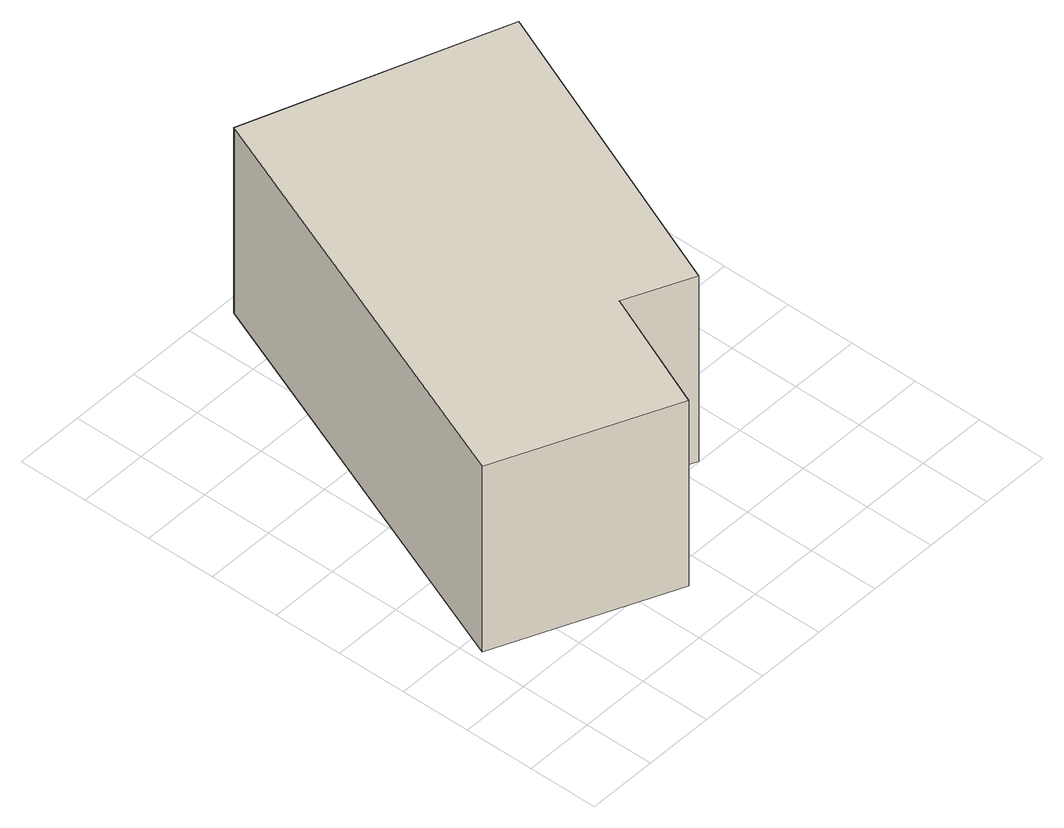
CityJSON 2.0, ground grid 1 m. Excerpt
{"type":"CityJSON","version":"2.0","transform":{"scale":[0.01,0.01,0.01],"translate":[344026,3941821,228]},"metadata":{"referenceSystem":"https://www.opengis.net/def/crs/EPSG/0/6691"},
"CityObjects":{
"building1":{"type":"Building","attributes":{"BuildingIDAttribute.prefecture":"14","BuildingIDAttribute.city":"14151","BuildingDetailAttribute.surveyYear":2015},"geometry":[{"type":"Solid","lod":"1","boundaries":[[[[0,1,2,3,4,5]],[[4,6,7,5]],[[3,8,6,4]],[[2,9,8,3]],[[1,10,9,2]],[[0,11,10,1]],[[5,7,11,0]],[[6,8,9,10,11,7]]]]}]}
},
"vertices":[
[258,781,7],[617,650,7],[428,201,7],[334,243,7],[259,68,7],[13,176,7],[259,68,307],[13,176,307],[334,243,307],[428,201,307],[617,650,307],[258,781,307]
]}
